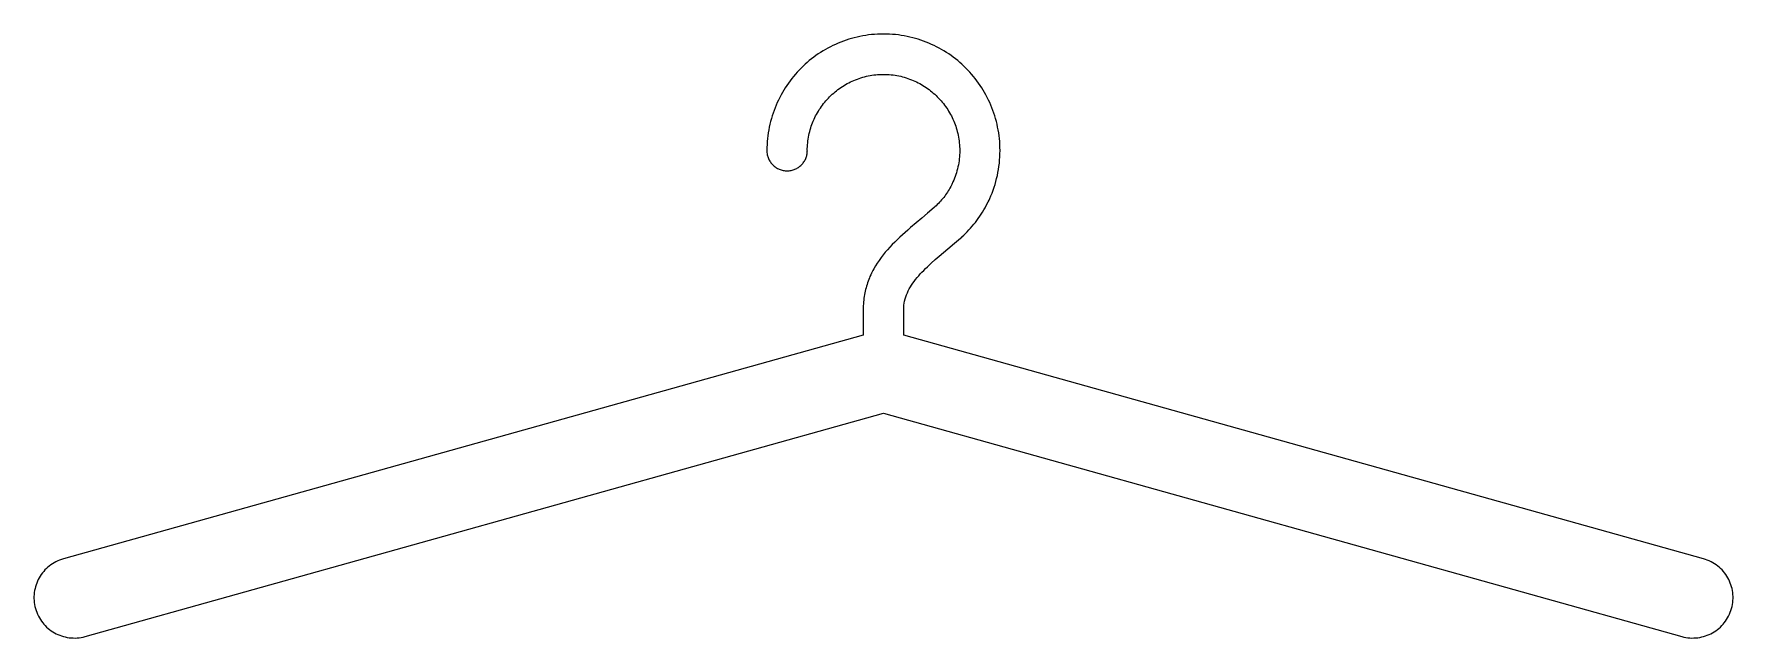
# Model space of a CAD drawing. Extents: x 27 to 2943, y 104 to 2866.
# Drawn here: x 1520 to 1920, y 1796.1 to 1938.2 of the extents above; entities that cross this region are included whole.
import ezdxf

# ---------------------------------------------------------------- set-up
doc = ezdxf.new("R2010")
doc.units = 0
doc.layers.add('IMPORT_-_HANGER_PACK_EPS', color=18, linetype='CONTINUOUS')

msp = doc.modelspace()

# ---------------------------------------------------------------- linework, layer by layer
at = {"layer": 'IMPORT_-_HANGER_PACK_EPS'}
msp.add_lwpolyline([(1692.59, 1910.79), (1692.59, 1910.55), (1692.61, 1910.31), (1692.64, 1910.07), (1692.68, 1909.83), (1692.74, 1909.6), (1692.8, 1909.38), (1692.88, 1909.16), (1692.96, 1908.94), (1693.06, 1908.73), (1693.16, 1908.52), (1693.28, 1908.33), (1693.4, 1908.13), (1693.53, 1907.95), (1693.67, 1907.77), (1693.82, 1907.59), (1693.98, 1907.43), (1694.15, 1907.27), (1694.32, 1907.12), (1694.5, 1906.98), (1694.69, 1906.85), (1694.88, 1906.72), (1695.08, 1906.61), (1695.28, 1906.5), (1695.49, 1906.41), (1695.71, 1906.32), (1695.93, 1906.25), (1696.16, 1906.18), (1696.39, 1906.13), (1696.62, 1906.09), (1696.86, 1906.06), (1697.1, 1906.04), (1697.35, 1906.03), (1697.59, 1906.04), (1697.84, 1906.06), (1698.07, 1906.09), (1698.31, 1906.13), (1698.54, 1906.18), (1698.76, 1906.25), (1698.99, 1906.32), (1699.2, 1906.41), (1699.41, 1906.5), (1699.62, 1906.61), (1699.82, 1906.72), (1700.01, 1906.85), (1700.2, 1906.98), (1700.38, 1907.12), (1700.55, 1907.27), (1700.72, 1907.43), (1700.87, 1907.59), (1701.02, 1907.77), (1701.16, 1907.95), (1701.3, 1908.13), (1701.42, 1908.33), (1701.54, 1908.52), (1701.64, 1908.73), (1701.74, 1908.94), (1701.82, 1909.16), (1701.9, 1909.38), (1701.96, 1909.6), (1702.01, 1909.83), (1702.06, 1910.07), (1702.09, 1910.31), (1702.1, 1910.55), (1702.11, 1910.79), (1702.11, 1910.8), (1702.09, 1910.8), (1702.1, 1911.26), (1702.12, 1911.72), (1702.14, 1912.17), (1702.19, 1912.62), (1702.24, 1913.07), (1702.3, 1913.52), (1702.37, 1913.96), (1702.46, 1914.4), (1702.55, 1914.84), (1702.66, 1915.27), (1702.78, 1915.69), (1702.9, 1916.12), (1703.04, 1916.54), (1703.18, 1916.95), (1703.34, 1917.36), (1703.51, 1917.76), (1703.68, 1918.16), (1703.87, 1918.56), (1704.06, 1918.95), (1704.26, 1919.33), (1704.48, 1919.71), (1704.7, 1920.08), (1704.93, 1920.45), (1705.17, 1920.81), (1705.41, 1921.17), (1705.67, 1921.52), (1705.93, 1921.86), (1706.2, 1922.19), (1706.48, 1922.52), (1706.77, 1922.85), (1707.06, 1923.16), (1707.36, 1923.47), (1707.67, 1923.77), (1707.99, 1924.07), (1708.31, 1924.35), (1708.64, 1924.63), (1708.98, 1924.9), (1709.32, 1925.17), (1709.67, 1925.42), (1710.02, 1925.67), (1710.38, 1925.91), (1710.75, 1926.14), (1711.12, 1926.36), (1711.5, 1926.57), (1711.89, 1926.77), (1712.27, 1926.97), (1712.67, 1927.15), (1713.07, 1927.33), (1713.47, 1927.49), (1713.88, 1927.65), (1714.3, 1927.79), (1714.72, 1927.93), (1715.14, 1928.06), (1715.57, 1928.17), (1716, 1928.28), (1716.43, 1928.37), (1716.87, 1928.46), (1717.31, 1928.53), (1717.76, 1928.6), (1718.21, 1928.65), (1718.66, 1928.69), (1719.12, 1928.72), (1719.57, 1928.73), (1720.04, 1928.74), (1720.04, 1928.72), (1720.04, 1928.72), (1720.04, 1928.72), (1720.04, 1928.74), (1720.5, 1928.73), (1720.96, 1928.72), (1721.41, 1928.69), (1721.87, 1928.65), (1722.32, 1928.6), (1722.76, 1928.53), (1723.2, 1928.46), (1723.64, 1928.37), (1724.08, 1928.28), (1724.51, 1928.17), (1724.94, 1928.06), (1725.36, 1927.93), (1725.78, 1927.79), (1726.19, 1927.65), (1726.6, 1927.49), (1727.01, 1927.33), (1727.41, 1927.15), (1727.8, 1926.97), (1728.19, 1926.77), (1728.57, 1926.57), (1728.95, 1926.36), (1729.33, 1926.14), (1729.69, 1925.91), (1730.05, 1925.67), (1730.41, 1925.42), (1730.76, 1925.17), (1731.1, 1924.9), (1731.44, 1924.63), (1731.77, 1924.35), (1732.09, 1924.07), (1732.4, 1923.77), (1732.71, 1923.47), (1733.02, 1923.16), (1733.31, 1922.85), (1733.6, 1922.52), (1733.87, 1922.19), (1734.15, 1921.86), (1734.41, 1921.51), (1734.66, 1921.17), (1734.91, 1920.81), (1735.15, 1920.45), (1735.38, 1920.08), (1735.6, 1919.71), (1735.81, 1919.33), (1736.01, 1918.95), (1736.21, 1918.56), (1736.39, 1918.16), (1736.57, 1917.76), (1736.73, 1917.36), (1736.89, 1916.95), (1737.04, 1916.54), (1737.17, 1916.12), (1737.3, 1915.69), (1737.42, 1915.27), (1737.52, 1914.84), (1737.62, 1914.4), (1737.7, 1913.96), (1737.78, 1913.52), (1737.84, 1913.07), (1737.89, 1912.62), (1737.93, 1912.17), (1737.96, 1911.72), (1737.98, 1911.26), (1737.98, 1910.8), (1737.96, 1910.8), (1737.96, 1910.79), (1737.96, 1910.79), (1737.98, 1910.79), (1737.98, 1910.3), (1737.96, 1909.82), (1737.92, 1909.33), (1737.88, 1908.86), (1737.82, 1908.38), (1737.75, 1907.91), (1737.66, 1907.44), (1737.57, 1906.97), (1737.46, 1906.51), (1737.34, 1906.05), (1737.21, 1905.6), (1737.07, 1905.15), (1736.91, 1904.71), (1736.75, 1904.27), (1736.57, 1903.84), (1736.39, 1903.41), (1736.1, 1902.8), (1735.86, 1902.33), (1735.68, 1901.99), (1735.49, 1901.67), (1735.29, 1901.34), (1735.09, 1901.02), (1734.88, 1900.71), (1734.66, 1900.4), (1734.44, 1900.09), (1734.21, 1899.79), (1733.97, 1899.49), (1733.73, 1899.2), (1733.47, 1898.91), (1733.22, 1898.63), (1732.96, 1898.35), (1732.69, 1898.08), (1732.41, 1897.81), (1732.13, 1897.55), (1732.13, 1897.55), (1732.13, 1897.55), (1731.93, 1897.37), (1730.4, 1896.04), (1729.08, 1894.93), (1727.73, 1893.8), (1726.41, 1892.67), (1725.76, 1892.1), (1725.13, 1891.54), (1724.5, 1890.97), (1723.88, 1890.4), (1723.27, 1889.82), (1722.68, 1889.24), (1722.1, 1888.66), (1721.54, 1888.06), (1721, 1887.46), (1720.47, 1886.85), (1719.96, 1886.23), (1719.47, 1885.6), (1719, 1884.96), (1718.56, 1884.3), (1718.14, 1883.64), (1717.74, 1882.96), (1717.55, 1882.61), (1717.37, 1882.26), (1717.19, 1881.91), (1717.02, 1881.55), (1716.86, 1881.19), (1716.71, 1880.82), (1716.56, 1880.45), (1716.42, 1880.07), (1716.28, 1879.69), (1716.16, 1879.31), (1716.04, 1878.92), (1715.93, 1878.52), (1715.83, 1878.12), (1715.74, 1877.72), (1715.65, 1877.31), (1715.57, 1876.89), (1715.5, 1876.47), (1715.44, 1876.04), (1715.39, 1875.61), (1715.35, 1875.17), (1715.32, 1874.72), (1715.29, 1874.27), (1715.28, 1873.81), (1715.28, 1873.35), (1715.28, 1867.35), (1527.01, 1814.71), (1526.54, 1814.57), (1526.08, 1814.41), (1525.64, 1814.22), (1525.21, 1814.02), (1524.8, 1813.79), (1524.4, 1813.55), (1524.01, 1813.29), (1523.64, 1813.01), (1523.29, 1812.71), (1522.95, 1812.4), (1522.63, 1812.08), (1522.32, 1811.73), (1522.03, 1811.38), (1521.76, 1811.01), (1521.51, 1810.63), (1521.27, 1810.24), (1521.06, 1809.84), (1520.86, 1809.43), (1520.69, 1809.01), (1520.53, 1808.58), (1520.4, 1808.14), (1520.28, 1807.7), (1520.19, 1807.25), (1520.12, 1806.79), (1520.07, 1806.33), (1520.04, 1805.87), (1520.04, 1805.4), (1520.06, 1804.93), (1520.1, 1804.45), (1520.17, 1803.98), (1520.26, 1803.5), (1520.38, 1803.03), (1520.52, 1802.56), (1520.69, 1802.11), (1520.87, 1801.66), (1521.08, 1801.24), (1521.3, 1800.82), (1521.55, 1800.42), (1521.81, 1800.04), (1522.09, 1799.67), (1522.38, 1799.31), (1522.69, 1798.97), (1523.02, 1798.65), (1523.36, 1798.34), (1523.71, 1798.06), (1524.08, 1797.79), (1524.46, 1797.53), (1524.85, 1797.3), (1525.25, 1797.08), (1525.67, 1796.89), (1526.09, 1796.71), (1526.52, 1796.56), (1526.95, 1796.42), (1527.4, 1796.31), (1527.85, 1796.21), (1528.3, 1796.14), (1528.76, 1796.09), (1529.23, 1796.07), (1529.7, 1796.06), (1530.17, 1796.08), (1530.64, 1796.13), (1531.12, 1796.2), (1531.59, 1796.29), (1532.07, 1796.41), (1720.04, 1848.96), (1908.01, 1796.41), (1908.49, 1796.29), (1908.96, 1796.2), (1909.43, 1796.13), (1909.91, 1796.08), (1910.38, 1796.06), (1910.85, 1796.07), (1911.31, 1796.09), (1911.77, 1796.14), (1912.23, 1796.21), (1912.68, 1796.31), (1913.12, 1796.42), (1913.56, 1796.56), (1913.99, 1796.71), (1914.41, 1796.89), (1914.82, 1797.08), (1915.22, 1797.3), (1915.62, 1797.53), (1916, 1797.79), (1916.36, 1798.06), (1916.72, 1798.34), (1917.06, 1798.65), (1917.38, 1798.97), (1917.7, 1799.31), (1917.99, 1799.67), (1918.27, 1800.04), (1918.53, 1800.42), (1918.77, 1800.82), (1919, 1801.24), (1919.2, 1801.66), (1919.39, 1802.11), (1919.55, 1802.56), (1919.69, 1803.03), (1919.81, 1803.5), (1919.91, 1803.98), (1919.97, 1804.45), (1920.02, 1804.93), (1920.04, 1805.4), (1920.04, 1805.87), (1920.01, 1806.33), (1919.96, 1806.79), (1919.89, 1807.25), (1919.8, 1807.7), (1919.68, 1808.14), (1919.55, 1808.58), (1919.39, 1809.01), (1919.21, 1809.43), (1919.02, 1809.84), (1918.8, 1810.24), (1918.57, 1810.63), (1918.32, 1811.01), (1918.05, 1811.38), (1917.76, 1811.73), (1917.45, 1812.08), (1917.13, 1812.4), (1916.79, 1812.71), (1916.44, 1813.01), (1916.07, 1813.29), (1915.68, 1813.55), (1915.28, 1813.79), (1914.87, 1814.02), (1914.44, 1814.22), (1913.99, 1814.41), (1913.54, 1814.57), (1913.07, 1814.71), (1724.8, 1867.35), (1724.8, 1873.35), (1724.82, 1873.87), (1724.86, 1874.38), (1724.93, 1874.89), (1725.02, 1875.38), (1725.15, 1875.87), (1725.29, 1876.36), (1725.47, 1876.83), (1725.66, 1877.3), (1725.88, 1877.77), (1726.12, 1878.23), (1726.38, 1878.69), (1726.65, 1879.14), (1726.95, 1879.58), (1727.27, 1880.02), (1727.6, 1880.46), (1727.96, 1880.9), (1728.32, 1881.33), (1728.71, 1881.76), (1729.1, 1882.19), (1729.51, 1882.61), (1729.93, 1883.03), (1730.37, 1883.46), (1731.27, 1884.3), (1732.21, 1885.14), (1733.18, 1885.98), (1735.18, 1887.68), (1736.77, 1889.01), (1738.17, 1890.21), (1738.45, 1890.45), (1738.46, 1890.45), (1738.45, 1890.45), (1738.49, 1890.48), (1738.92, 1890.88), (1739.34, 1891.29), (1739.75, 1891.7), (1740.15, 1892.12), (1740.54, 1892.56), (1740.92, 1893), (1741.3, 1893.45), (1741.66, 1893.9), (1742.02, 1894.37), (1742.36, 1894.85), (1742.7, 1895.33), (1743.03, 1895.82), (1743.34, 1896.32), (1743.65, 1896.83), (1743.95, 1897.34), (1744.23, 1897.86), (1744.69, 1898.74), (1744.89, 1899.14), (1745.06, 1899.5), (1745.34, 1900.15), (1745.61, 1900.81), (1745.86, 1901.47), (1746.09, 1902.15), (1746.3, 1902.83), (1746.5, 1903.52), (1746.68, 1904.22), (1746.85, 1904.92), (1746.99, 1905.63), (1747.12, 1906.35), (1747.22, 1907.08), (1747.31, 1907.81), (1747.38, 1908.55), (1747.43, 1909.29), (1747.46, 1910.04), (1747.47, 1910.79), (1747.49, 1910.79), (1747.49, 1910.79), (1747.49, 1910.8), (1747.47, 1910.8), (1747.46, 1911.51), (1747.44, 1912.21), (1747.39, 1912.91), (1747.33, 1913.61), (1747.25, 1914.3), (1747.16, 1914.98), (1747.04, 1915.66), (1746.91, 1916.33), (1746.77, 1917), (1746.61, 1917.66), (1746.43, 1918.32), (1746.24, 1918.97), (1746.03, 1919.61), (1745.81, 1920.24), (1745.57, 1920.87), (1745.32, 1921.49), (1745.05, 1922.1), (1744.77, 1922.7), (1744.47, 1923.3), (1744.16, 1923.89), (1743.84, 1924.47), (1743.51, 1925.04), (1743.16, 1925.6), (1742.79, 1926.15), (1742.42, 1926.69), (1742.03, 1927.22), (1741.63, 1927.75), (1741.22, 1928.26), (1740.79, 1928.76), (1740.36, 1929.25), (1739.91, 1929.73), (1739.45, 1930.2), (1738.98, 1930.66), (1738.5, 1931.11), (1738.01, 1931.55), (1737.5, 1931.97), (1736.99, 1932.39), (1736.47, 1932.79), (1735.93, 1933.17), (1735.39, 1933.55), (1734.84, 1933.91), (1734.28, 1934.26), (1733.71, 1934.6), (1733.13, 1934.92), (1732.54, 1935.23), (1731.95, 1935.53), (1731.34, 1935.81), (1730.73, 1936.07), (1730.11, 1936.33), (1729.48, 1936.57), (1728.85, 1936.79), (1728.21, 1937), (1727.56, 1937.19), (1726.91, 1937.37), (1726.24, 1937.53), (1725.58, 1937.67), (1724.9, 1937.8), (1724.22, 1937.91), (1723.54, 1938.01), (1722.85, 1938.09), (1722.15, 1938.15), (1721.45, 1938.19), (1720.75, 1938.22), (1720.04, 1938.23), (1720.04, 1938.25), (1720.04, 1938.25), (1720.04, 1938.25), (1720.04, 1938.23), (1719.33, 1938.22), (1718.62, 1938.19), (1717.92, 1938.15), (1717.23, 1938.09), (1716.54, 1938.01), (1715.85, 1937.91), (1715.17, 1937.8), (1714.5, 1937.67), (1713.83, 1937.53), (1713.17, 1937.37), (1712.52, 1937.19), (1711.87, 1937), (1711.23, 1936.79), (1710.59, 1936.57), (1709.96, 1936.33), (1709.34, 1936.07), (1708.73, 1935.81), (1708.13, 1935.53), (1707.53, 1935.23), (1706.95, 1934.92), (1706.37, 1934.6), (1705.8, 1934.26), (1705.24, 1933.91), (1704.68, 1933.55), (1704.14, 1933.17), (1703.61, 1932.79), (1703.09, 1932.39), (1702.57, 1931.97), (1702.07, 1931.55), (1701.58, 1931.11), (1701.1, 1930.66), (1700.63, 1930.21), (1700.17, 1929.74), (1699.72, 1929.25), (1699.29, 1928.76), (1698.86, 1928.26), (1698.45, 1927.75), (1698.05, 1927.22), (1697.66, 1926.69), (1697.28, 1926.15), (1696.92, 1925.6), (1696.57, 1925.04), (1696.23, 1924.47), (1695.91, 1923.89), (1695.6, 1923.3), (1695.31, 1922.7), (1695.03, 1922.1), (1694.76, 1921.49), (1694.51, 1920.87), (1694.27, 1920.24), (1694.04, 1919.61), (1693.84, 1918.97), (1693.64, 1918.32), (1693.47, 1917.66), (1693.31, 1917), (1693.16, 1916.33), (1693.03, 1915.66), (1692.92, 1914.98), (1692.83, 1914.3), (1692.75, 1913.61), (1692.68, 1912.91), (1692.64, 1912.21), (1692.61, 1911.51), (1692.6, 1910.8), (1692.59, 1910.8), (1692.59, 1910.79)], close=True, dxfattribs=at)

doc.saveas('drawing.dxf')
